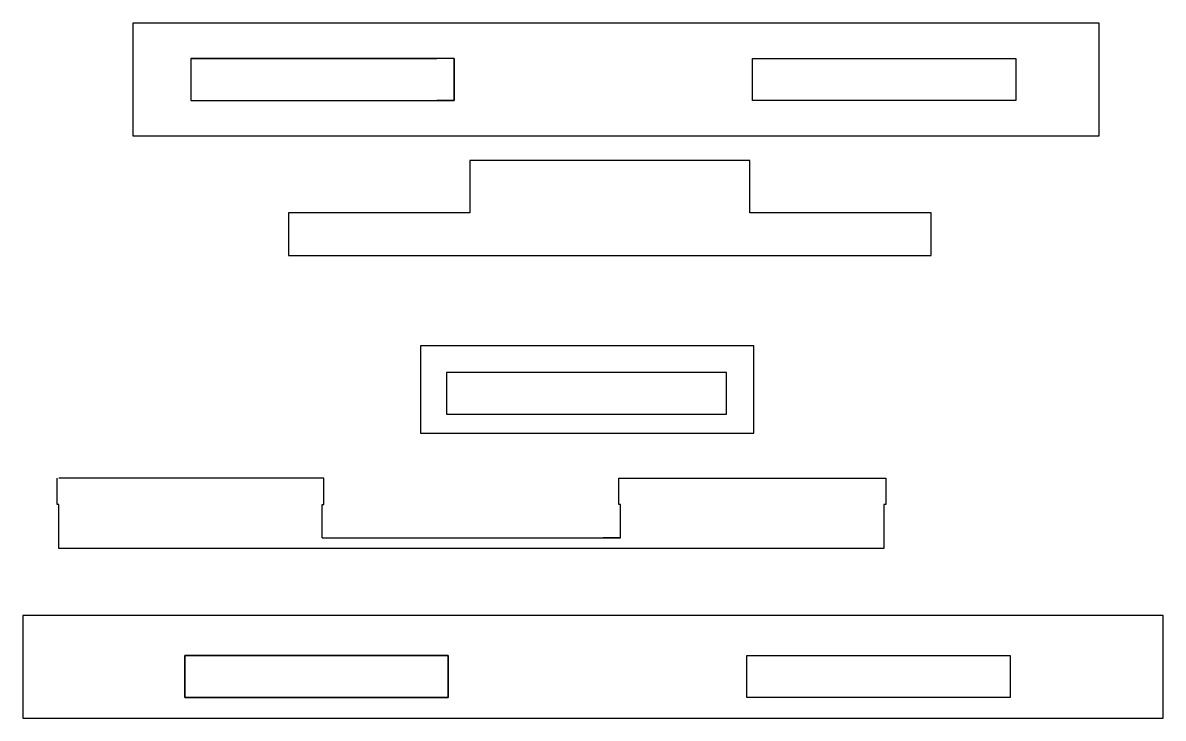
# Model space of a CAD drawing. Header units: inches. Extents: x -1.65 to 1.61, y -1.85 to 0.14.
import ezdxf

# ---------------------------------------------------------------- set-up
doc = ezdxf.new("R2010")
doc.units = ezdxf.units.IN
doc.header["$MEASUREMENT"] = 0

msp = doc.modelspace()

# ---------------------------------------------------------------- linework, layer by layer
for p, q in [((-1.1739, 0.04), (-0.4709, 0.04)), ((-1.1739, 0.04), (-1.1739, -0.08)), ((-0.4209, 0.04), (-0.4819, 0.04)), ((-0.4209, 0.04), (-0.4209, -0.08)), ((-1.1739, -0.08), (-0.4709, -0.08)), ((-0.4209, -0.08), (-0.4709, -0.08)), ((-0.7986, -1.331), (0.0548, -1.331)), ((-0.7986, -1.331), (0.0548, -1.331)), ((0.0548, -1.331), (0.0046, -1.331)), ((-1.1711, -1.6675), (-1.1911, -1.6675)), ((1.1489, -1.6675), (1.1689, -1.6675))]:
    msp.add_line(p, q)
for points in [[(-1.3389, -0.1823), (-1.3389, 0.142), (1.4221, 0.142), (1.4221, -0.1823)], [(0.4821, 0.04), (1.1851, 0.04), (1.1851, -0.08), (0.4821, -0.08), (0.4321, -0.08), (0.4321, 0.04)], [(-0.376, -0.252), (-0.376, -0.402), (-0.8945, -0.402), (-0.8945, -0.5239), (0.9425, -0.5239), (0.9425, -0.402), (0.424, -0.402), (0.424, -0.252)], [(0.4354, -1.032), (0.4354, -0.782), (-0.5176, -0.782), (-0.5176, -1.032)], [(-0.4426, -0.858), (-0.4426, -0.977), (0.3574, -0.977), (0.3574, -0.858)], [(1.6064, -1.5536), (-1.6546, -1.5536), (-1.6546, -1.847), (1.6064, -1.847)], [(-0.4381, -1.6675), (-1.1911, -1.6675), (-1.1911, -1.7875), (-0.4381, -1.7875)], [(-0.4381, -1.6675), (-0.4381, -1.7875), (-1.1911, -1.7875), (-1.1911, -1.6675)], [(0.4159, -1.6675), (1.1689, -1.6675), (1.1689, -1.7875), (0.4159, -1.7875)], [(1.1689, -1.7875), (0.4159, -1.7875), (0.4159, -1.6675), (1.1689, -1.6675)]]:
    msp.add_lwpolyline(points, close=True)
for points in [[(-0.4709, 0.04), (-1.1739, 0.04), (-1.1739, -0.08), (-0.4709, -0.08), (-0.4209, -0.08), (-0.4209, 0.04), (-0.4819, 0.04)], [(0.0548, -1.331), (0.0548, -1.236), (0.0498, -1.236), (0.0498, -1.1607), (0.8128, -1.1607), (0.8128, -1.236), (0.8078, -1.236), (0.8078, -1.331), (0.8078, -1.3615), (-1.5516, -1.3615), (-1.5516, -1.236), (-1.5566, -1.236), (-1.5566, -1.1607)], [(-0.7986, -1.331), (-0.7986, -1.236), (-0.7936, -1.236), (-0.7936, -1.1607), (-0.7986, -1.1607), (-1.5516, -1.1607)]]:
    msp.add_lwpolyline(points)

doc.saveas('drawing.dxf')
